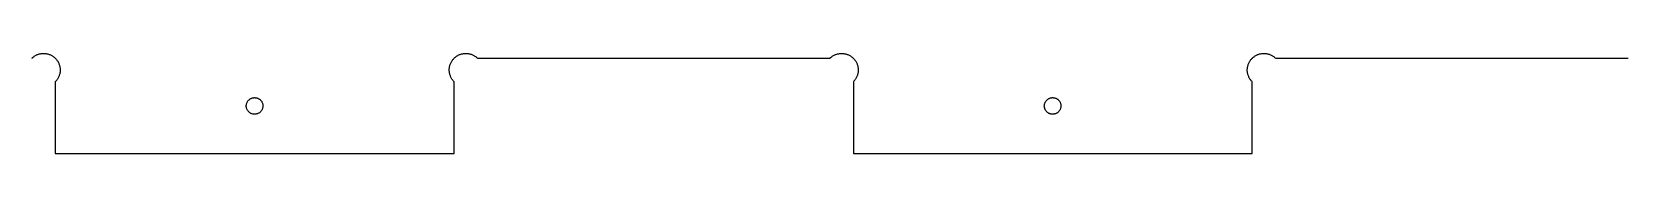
# Model space of a CAD drawing. Extents: x 0 to 96, y 0 to 48.
# Drawn here: x 60.23 to 72.24, y 3.55 to 4.31 of the extents above; entities that cross this region are included whole.
import ezdxf

# ---------------------------------------------------------------- set-up
doc = ezdxf.new("R2010")
doc.units = 0
doc.layers.add('Layer_1', color=7, linetype='CONTINUOUS')

msp = doc.modelspace()

# ---------------------------------------------------------------- linework, layer by layer
at = {"layer": 'Layer_1', "color": 7}
for p, q in [((60.233178, 4.273556), (60.235145, 4.275367)), ((60.235145, 4.275367), (60.239083, 4.27891)), ((60.239083, 4.27891), (60.24302, 4.282296)), ((60.24302, 4.282296), (60.247351, 4.285524)), ((60.247351, 4.285524), (60.251681, 4.288556)), ((60.251681, 4.288556), (60.256012, 4.29139)), ((60.256012, 4.29139), (60.260343, 4.294068)), ((60.260343, 4.294068), (60.265068, 4.296548)), ((60.265068, 4.296548), (60.269792, 4.298831)), ((60.269792, 4.298831), (60.274517, 4.300878)), ((60.274517, 4.300878), (60.279241, 4.302768)), ((60.279241, 4.302768), (60.284359, 4.304461)), ((60.284359, 4.304461), (60.289477, 4.305918)), ((60.289477, 4.305918), (60.294594, 4.307138)), ((60.294594, 4.307138), (60.299713, 4.308204)), ((60.299713, 4.308201), (60.304831, 4.30899)), ((60.304831, 4.308989), (60.309949, 4.309622)), ((60.309949, 4.309619), (60.315068, 4.309974)), ((60.315068, 4.309973), (60.320579, 4.310173)), ((60.320579, 4.31017), (60.322941, 4.31017)), ((60.322941, 4.31017), (60.328453, 4.30997)), ((60.328453, 4.309973), (60.333571, 4.309618)), ((60.333571, 4.309619), (60.338689, 4.308986)), ((60.338689, 4.308989), (60.343808, 4.3082)), ((60.343808, 4.308201), (60.348925, 4.307134)), ((60.348925, 4.307138), (60.354043, 4.305918)), ((60.354043, 4.305918), (60.359162, 4.304461)), ((60.359162, 4.304461), (60.36428, 4.302768)), ((60.36428, 4.302768), (60.369004, 4.300878)), ((60.369004, 4.300878), (60.373729, 4.298831)), ((60.373729, 4.298831), (60.378453, 4.296548)), ((60.378453, 4.296548), (60.383178, 4.294068)), ((60.383178, 4.294068), (60.387508, 4.29139)), ((60.387508, 4.29139), (60.391839, 4.288556)), ((60.391839, 4.288556), (60.39617, 4.285524)), ((60.39617, 4.285524), (60.4005, 4.282296)), ((60.4005, 4.282296), (60.404438, 4.27891)), ((60.404438, 4.27891), (60.408374, 4.275367)), ((60.408374, 4.275367), (60.411918, 4.271666)), ((60.411918, 4.271666), (60.415461, 4.267847)), ((60.415461, 4.267847), (60.419004, 4.263831)), ((60.419004, 4.263831), (60.422154, 4.259697)), ((60.422154, 4.259697), (60.425303, 4.255406)), ((60.425303, 4.255406), (60.42806, 4.251036)), ((60.42806, 4.251036), (60.430815, 4.246508)), ((60.430815, 4.246508), (60.433178, 4.241902)), ((60.433178, 4.241902), (60.43554, 4.237217)), ((60.43554, 4.237217), (60.437508, 4.232374)), ((60.437508, 4.232374), (60.439477, 4.227492)), ((60.439477, 4.227492), (60.441051, 4.222532)), ((60.441051, 4.222532), (60.442627, 4.217532)), ((60.442627, 4.217532), (60.443808, 4.212413)), ((60.443808, 4.212413), (60.444597, 4.207296)), ((60.444594, 4.207296), (60.445775, 4.202138)), ((63.374517, 4.202138), (63.375698, 4.207296)), ((63.375698, 4.207296), (63.376487, 4.212413)), ((63.376484, 4.212413), (63.377665, 4.217532)), ((63.377665, 4.217532), (63.379241, 4.222532)), ((63.379241, 4.222532), (63.380815, 4.227492)), ((63.380815, 4.227492), (63.382783, 4.232374)), ((63.382783, 4.232374), (63.384752, 4.237217)), ((63.384752, 4.237217), (63.387114, 4.241902)), ((63.387114, 4.241902), (63.389477, 4.246508)), ((63.389477, 4.246508), (63.392232, 4.251036)), ((63.392232, 4.251036), (63.394989, 4.255406)), ((63.394989, 4.255406), (63.398138, 4.259697)), ((63.398138, 4.259697), (63.401288, 4.263831)), ((63.401288, 4.263831), (63.404831, 4.267847)), ((63.404831, 4.267847), (63.408374, 4.271666)), ((63.408374, 4.271666), (63.411918, 4.275367)), ((63.411918, 4.275367), (63.415854, 4.27891)), ((63.415854, 4.27891), (63.419792, 4.282296)), ((63.419792, 4.282296), (63.424122, 4.285524)), ((63.424122, 4.285524), (63.428453, 4.288556)), ((63.428453, 4.288556), (63.432783, 4.29139)), ((63.432783, 4.29139), (63.437114, 4.294068)), ((63.437114, 4.294068), (63.441839, 4.296548)), ((63.441839, 4.296548), (63.446563, 4.298831)), ((63.446563, 4.298831), (63.451288, 4.300878)), ((63.451288, 4.300878), (63.456012, 4.302768)), ((63.456012, 4.302768), (63.46113, 4.304461)), ((63.46113, 4.304461), (63.466249, 4.305918)), ((63.466249, 4.305918), (63.471367, 4.307138)), ((63.471367, 4.307138), (63.476484, 4.308204)), ((63.476484, 4.308201), (63.481602, 4.30899)), ((63.481602, 4.308989), (63.486721, 4.309622)), ((63.486721, 4.309619), (63.491839, 4.309974)), ((63.491839, 4.309973), (63.497351, 4.310173)), ((63.497351, 4.31017), (63.502469, 4.310059)), ((63.502469, 4.310091), (63.507587, 4.309813)), ((63.507587, 4.309816), (63.512705, 4.309338)), ((63.512705, 4.309343), (63.518217, 4.308632)), ((63.518217, 4.308634), (63.523335, 4.30769)), ((63.523335, 4.307689), (63.528453, 4.306548)), ((63.528453, 4.306548), (63.533571, 4.305209)), ((63.533571, 4.305209), (63.538295, 4.303634)), ((63.538295, 4.303634), (63.543413, 4.301862)), ((63.543413, 4.301862), (63.548138, 4.299894)), ((63.548138, 4.299894), (63.552862, 4.297689)), ((63.552862, 4.297689), (63.557587, 4.295327)), ((63.557587, 4.295327), (63.562311, 4.292768)), ((63.562311, 4.292768), (63.566642, 4.290012)), ((63.566642, 4.290012), (63.570973, 4.287059)), ((63.570973, 4.287059), (63.575303, 4.283949)), ((63.575303, 4.283949), (63.579241, 4.280642)), ((63.579241, 4.280642), (63.583178, 4.277178)), ((63.583178, 4.277178), (63.587114, 4.273556)), ((63.587114, 4.273556), (66.237114, 4.273556)), ((66.237114, 4.273556), (66.239083, 4.275367)), ((66.239083, 4.275367), (66.24302, 4.27891)), ((66.24302, 4.27891), (66.246957, 4.282296)), ((66.246957, 4.282296), (66.251288, 4.285524)), ((66.251288, 4.285524), (66.255619, 4.288556)), ((66.255619, 4.288556), (66.259949, 4.29139)), ((66.259949, 4.29139), (66.26428, 4.294068)), ((66.26428, 4.294068), (66.269004, 4.296548)), ((66.269004, 4.296548), (66.273729, 4.298831)), ((66.273729, 4.298831), (66.278453, 4.300878)), ((66.278453, 4.300878), (66.283178, 4.302768)), ((66.283178, 4.302768), (66.288295, 4.304461)), ((66.288295, 4.304461), (66.293413, 4.305918)), ((66.293413, 4.305918), (66.298532, 4.307138)), ((66.298532, 4.307138), (66.30365, 4.308204)), ((66.30365, 4.308201), (66.308768, 4.30899)), ((66.308768, 4.308989), (66.313887, 4.309622)), ((66.313887, 4.309619), (66.319004, 4.309974)), ((66.319004, 4.309973), (66.324517, 4.310173)), ((66.324517, 4.31017), (66.326879, 4.31017)), ((66.326879, 4.31017), (66.33239, 4.30997)), ((66.33239, 4.309973), (66.337508, 4.309618)), ((66.337508, 4.309619), (66.342627, 4.308986)), ((66.342627, 4.308989), (66.347744, 4.3082)), ((66.347744, 4.308201), (66.352862, 4.307134)), ((66.352862, 4.307138), (66.357981, 4.305918)), ((66.357981, 4.305918), (66.363099, 4.304461)), ((66.363099, 4.304461), (66.368217, 4.302768)), ((66.368217, 4.302768), (66.372941, 4.300878)), ((66.372941, 4.300878), (66.377665, 4.298831)), ((66.377665, 4.298831), (66.38239, 4.296548)), ((66.38239, 4.296548), (66.387114, 4.294068)), ((66.387114, 4.294068), (66.391445, 4.29139)), ((66.391445, 4.29139), (66.395775, 4.288556)), ((66.395775, 4.288556), (66.400107, 4.285524)), ((66.400107, 4.285524), (66.404438, 4.282296)), ((66.404438, 4.282296), (66.408374, 4.27891)), ((66.408374, 4.27891), (66.412311, 4.275367)), ((66.412311, 4.275367), (66.415854, 4.271666)), ((66.415854, 4.271666), (66.419398, 4.267847)), ((66.419398, 4.267847), (66.422941, 4.263831)), ((66.422941, 4.263831), (66.426091, 4.259697)), ((66.426091, 4.259697), (66.429241, 4.255406)), ((66.429241, 4.255406), (66.431997, 4.251036)), ((66.431997, 4.251036), (66.434752, 4.246508)), ((66.434752, 4.246508), (66.437114, 4.241902)), ((66.437114, 4.241902), (66.439477, 4.237217)), ((66.439477, 4.237217), (66.441445, 4.232374)), ((66.441445, 4.232374), (66.443413, 4.227492)), ((66.443413, 4.227492), (66.444989, 4.222532)), ((66.444989, 4.222532), (66.446563, 4.217532)), ((66.446563, 4.217532), (66.447744, 4.212413)), ((66.447744, 4.212413), (66.448533, 4.207296)), ((66.448532, 4.207296), (66.449713, 4.202138)), ((69.378453, 4.202138), (69.379634, 4.207296)), ((69.379634, 4.207296), (69.380423, 4.212413)), ((69.380422, 4.212413), (69.381602, 4.217532)), ((69.381602, 4.217532), (69.383178, 4.222532)), ((69.383178, 4.222532), (69.384752, 4.227492)), ((69.384752, 4.227492), (69.386721, 4.232374)), ((69.386721, 4.232374), (69.388689, 4.237217)), ((69.388689, 4.237217), (69.391051, 4.241902)), ((69.391051, 4.241902), (69.393413, 4.246508)), ((69.393413, 4.246508), (69.39617, 4.251036)), ((69.39617, 4.251036), (69.398925, 4.255406)), ((69.398925, 4.255406), (69.402075, 4.259697)), ((69.402075, 4.259697), (69.405224, 4.263831)), ((69.405224, 4.263831), (69.408768, 4.267847)), ((69.408768, 4.267847), (69.412311, 4.271666)), ((69.412311, 4.271666), (69.415854, 4.275367)), ((69.415854, 4.275367), (69.419792, 4.27891)), ((69.419792, 4.27891), (69.423729, 4.282296)), ((69.423729, 4.282296), (69.42806, 4.285524)), ((69.42806, 4.285524), (69.43239, 4.288556)), ((69.43239, 4.288556), (69.436721, 4.29139)), ((69.436721, 4.29139), (69.441051, 4.294068)), ((69.441051, 4.294068), (69.445775, 4.296548)), ((69.445775, 4.296548), (69.4505, 4.298831)), ((69.4505, 4.298831), (69.455224, 4.300878)), ((69.455224, 4.300878), (69.459949, 4.302768)), ((69.459949, 4.302768), (69.465068, 4.304461)), ((69.465068, 4.304461), (69.470185, 4.305918)), ((69.470185, 4.305918), (69.475303, 4.307138)), ((69.475303, 4.307138), (69.480422, 4.308204)), ((69.480422, 4.308201), (69.48554, 4.30899)), ((69.48554, 4.308989), (69.490658, 4.309622)), ((69.490658, 4.309619), (69.495775, 4.309974)), ((69.495775, 4.309973), (69.501288, 4.310173)), ((69.501288, 4.31017), (69.506405, 4.310059)), ((69.506405, 4.310091), (69.511524, 4.309813)), ((69.511524, 4.309816), (69.516642, 4.309338)), ((69.516642, 4.309343), (69.522154, 4.308632)), ((69.522154, 4.308634), (69.527272, 4.30769)), ((69.527272, 4.307689), (69.53239, 4.306548)), ((69.53239, 4.306548), (69.537508, 4.305209)), ((69.537508, 4.305209), (69.542232, 4.303634)), ((69.542232, 4.303634), (69.547351, 4.301862)), ((69.547351, 4.301862), (69.552075, 4.299894)), ((69.552075, 4.299894), (69.5568, 4.297689)), ((69.5568, 4.297689), (69.561524, 4.295327)), ((69.561524, 4.295327), (69.566249, 4.292768)), ((69.566249, 4.292768), (69.570579, 4.290012)), ((69.570579, 4.290012), (69.57491, 4.287059)), ((69.57491, 4.287059), (69.579241, 4.283949)), ((69.579241, 4.283949), (69.583178, 4.280642)), ((69.583178, 4.280642), (69.587114, 4.277178)), ((69.587114, 4.277178), (69.591051, 4.273556)), ((69.591051, 4.273556), (72.241051, 4.273556)), ((72.241051, 4.273556), (72.24302, 4.275367)), ((60.413887, 4.100563), (60.409949, 4.096783)), ((60.409949, 4.096783), (60.409949, 3.554816)), ((60.417035, 4.1045), (60.413887, 4.100563)), ((60.420579, 4.108556), (60.417035, 4.1045)), ((60.423729, 4.112768), (60.420579, 4.108556)), ((60.426484, 4.117099), (60.423729, 4.112768)), ((60.429241, 4.121548), (60.426484, 4.117099)), ((60.431997, 4.126076), (60.429241, 4.121548)), ((60.434359, 4.13076), (60.431997, 4.126076)), ((60.436327, 4.135524), (60.434359, 4.13076)), ((60.438295, 4.140367), (60.436327, 4.135524)), ((60.440264, 4.145288), (60.438295, 4.140367)), ((60.441839, 4.150288), (60.440264, 4.145288)), ((60.44302, 4.155367), (60.441839, 4.150288)), ((60.444201, 4.160446), (60.44302, 4.155367)), ((60.445382, 4.165602), (60.444201, 4.160446)), ((60.445775, 4.1708), (60.445387, 4.165602)), ((60.446563, 4.175997), (60.445774, 4.1708)), ((60.445775, 4.202138), (60.446164, 4.196941)), ((60.44617, 4.196941), (60.446559, 4.191706)), ((60.446563, 4.191706), (60.446563, 4.186469)), ((60.446563, 4.186469), (60.446563, 4.181232)), ((60.446563, 4.181232), (60.446563, 4.175997)), ((63.374517, 4.1708), (63.373728, 4.175997)), ((63.373729, 4.191706), (63.374118, 4.196941)), ((63.373729, 4.186469), (63.373729, 4.191706)), ((63.373729, 4.181232), (63.373729, 4.186469)), ((63.373729, 4.175997), (63.373729, 4.181232)), ((63.374122, 4.196941), (63.374511, 4.202138)), ((63.37491, 4.165602), (63.374521, 4.1708)), ((63.376091, 4.160446), (63.37491, 4.165602)), ((63.377272, 4.155367), (63.376091, 4.160446)), ((63.378453, 4.150288), (63.377272, 4.155367)), ((63.380028, 4.145288), (63.378453, 4.150288)), ((63.381997, 4.140367), (63.380028, 4.145288)), ((63.383964, 4.135524), (63.381997, 4.140367)), ((63.385933, 4.13076), (63.383964, 4.135524)), ((63.388295, 4.126076), (63.385933, 4.13076)), ((63.391051, 4.121548), (63.388295, 4.126076)), ((63.393808, 4.117099), (63.391051, 4.121548)), ((63.396563, 4.112768), (63.393808, 4.117099)), ((63.399713, 4.108556), (63.396563, 4.112768)), ((63.403257, 4.1045), (63.399713, 4.108556)), ((63.406405, 4.100563), (63.403257, 4.1045)), ((63.410343, 4.096783), (63.406405, 4.100563)), ((63.410343, 3.554816), (63.410343, 4.096783)), ((66.417823, 4.100563), (66.413887, 4.096783)), ((66.413887, 4.096783), (66.413887, 3.554816)), ((66.420973, 4.1045), (66.417823, 4.100563)), ((66.424517, 4.108556), (66.420973, 4.1045)), ((66.427665, 4.112768), (66.424517, 4.108556)), ((66.430422, 4.117099), (66.427665, 4.112768)), ((66.433178, 4.121548), (66.430422, 4.117099)), ((66.435933, 4.126076), (66.433178, 4.121548)), ((66.438295, 4.13076), (66.435933, 4.126076)), ((66.440264, 4.135524), (66.438295, 4.13076)), ((66.442232, 4.140367), (66.440264, 4.135524)), ((66.444201, 4.145288), (66.442232, 4.140367)), ((66.445775, 4.150288), (66.444201, 4.145288)), ((66.446957, 4.155367), (66.445775, 4.150288)), ((66.448138, 4.160446), (66.446957, 4.155367)), ((66.449319, 4.165602), (66.448138, 4.160446)), ((66.449713, 4.1708), (66.449324, 4.165602)), ((66.4505, 4.175997), (66.449711, 4.1708)), ((66.449713, 4.202138), (66.450102, 4.196941)), ((66.450107, 4.196941), (66.450495, 4.191706)), ((66.4505, 4.191706), (66.4505, 4.186469)), ((66.4505, 4.186469), (66.4505, 4.181232)), ((66.4505, 4.181232), (66.4505, 4.175997)), ((69.378453, 4.1708), (69.377664, 4.175997)), ((69.377665, 4.191706), (69.378054, 4.196941)), ((69.377665, 4.186469), (69.377665, 4.191706)), ((69.377665, 4.181232), (69.377665, 4.186469)), ((69.377665, 4.175997), (69.377665, 4.181232)), ((69.37806, 4.196941), (69.378449, 4.202138)), ((69.378847, 4.165602), (69.378458, 4.1708)), ((69.380028, 4.160446), (69.378847, 4.165602)), ((69.381209, 4.155367), (69.380028, 4.160446)), ((69.38239, 4.150288), (69.381209, 4.155367)), ((69.383964, 4.145288), (69.38239, 4.150288)), ((69.385933, 4.140367), (69.383964, 4.145288)), ((69.387902, 4.135524), (69.385933, 4.140367)), ((69.38987, 4.13076), (69.387902, 4.135524)), ((69.392232, 4.126076), (69.38987, 4.13076)), ((69.394989, 4.121548), (69.392232, 4.126076)), ((69.397744, 4.117099), (69.394989, 4.121548)), ((69.4005, 4.112768), (69.397744, 4.117099)), ((69.40365, 4.108556), (69.4005, 4.112768)), ((69.407193, 4.1045), (69.40365, 4.108556)), ((69.410343, 4.100563), (69.407193, 4.1045)), ((69.41428, 4.096783), (69.410343, 4.100563)), ((69.41428, 3.554816), (69.41428, 4.096783)), ((61.86743, 3.960642), (61.870185, 3.963162)), ((61.870185, 3.963162), (61.873335, 3.965484)), ((61.873335, 3.965484), (61.876879, 3.96765)), ((61.876879, 3.96765), (61.880028, 3.969579)), ((61.880028, 3.969579), (61.883571, 3.971272)), ((61.883571, 3.971272), (61.887508, 3.972768)), ((61.887508, 3.972768), (61.891051, 3.974028)), ((61.891051, 3.974028), (61.894989, 3.975017)), ((61.894989, 3.975012), (61.898925, 3.975801)), ((61.898925, 3.9758), (61.902469, 3.976356)), ((61.902469, 3.976351), (61.906405, 3.976629)), ((61.906405, 3.976627), (61.910343, 3.976627)), ((61.910343, 3.976666), (61.91428, 3.976466)), ((61.91428, 3.976469), (61.918217, 3.975991)), ((61.918217, 3.975997), (61.922154, 3.97533)), ((61.922154, 3.975327), (61.926091, 3.974382)), ((61.926091, 3.974382), (61.929634, 3.973201)), ((61.929634, 3.973201), (61.933571, 3.971783)), ((61.933571, 3.971783), (61.937114, 3.97017)), ((61.937114, 3.97017), (61.940264, 3.968319)), ((61.940264, 3.968319), (61.943808, 3.966232)), ((61.943808, 3.966232), (61.946957, 3.963949)), ((61.946957, 3.963949), (61.950107, 3.961508)), ((67.871367, 3.960642), (67.874122, 3.963162)), ((67.874122, 3.963162), (67.877272, 3.965484)), ((67.877272, 3.965484), (67.880815, 3.96765)), ((67.880815, 3.96765), (67.883964, 3.969579)), ((67.883964, 3.969579), (67.887508, 3.971272)), ((67.887508, 3.971272), (67.891445, 3.972768)), ((67.891445, 3.972768), (67.894989, 3.974028)), ((67.894989, 3.974028), (67.898925, 3.975017)), ((67.898925, 3.975012), (67.902862, 3.975801)), ((67.902862, 3.9758), (67.906405, 3.976356)), ((67.906405, 3.976351), (67.910343, 3.976629)), ((67.910343, 3.976627), (67.91428, 3.976627)), ((67.91428, 3.976666), (67.918217, 3.976466)), ((67.918217, 3.976469), (67.922154, 3.975991)), ((67.922154, 3.975997), (67.926091, 3.97533)), ((67.926091, 3.975327), (67.930028, 3.974382)), ((67.930028, 3.974382), (67.933571, 3.973201)), ((67.933571, 3.973201), (67.937508, 3.971783)), ((67.937508, 3.971783), (67.941051, 3.97017)), ((67.941051, 3.97017), (67.944201, 3.968319)), ((67.944201, 3.968319), (67.947744, 3.966232)), ((67.947744, 3.966232), (67.950894, 3.963949)), ((67.950894, 3.963949), (67.954043, 3.961508)), ((61.846563, 3.915484), (61.846952, 3.919421)), ((61.846563, 3.911548), (61.846563, 3.915484)), ((61.846957, 3.90765), (61.846568, 3.911548)), ((61.846957, 3.919421), (61.847345, 3.923319)), ((61.847351, 3.903752), (61.846962, 3.90765)), ((61.848138, 3.899894), (61.847349, 3.903752)), ((61.847351, 3.923319), (61.84814, 3.927178)), ((61.848138, 3.927178), (61.848927, 3.930997)), ((61.849319, 3.896114), (61.848138, 3.899894)), ((61.848925, 3.930997), (61.850107, 3.934737)), ((61.8505, 3.892374), (61.849319, 3.896114)), ((61.850107, 3.934737), (61.851681, 3.938398)), ((61.852075, 3.888752), (61.8505, 3.892374)), ((61.851681, 3.938398), (61.853257, 3.941981)), ((61.85365, 3.885209), (61.852075, 3.888752)), ((61.853257, 3.941981), (61.855224, 3.945446)), ((61.855619, 3.881783), (61.85365, 3.885209)), ((61.855224, 3.945446), (61.857193, 3.948752)), ((61.857981, 3.878516), (61.855619, 3.881783)), ((61.857193, 3.948752), (61.859555, 3.951981)), ((61.860343, 3.875367), (61.857981, 3.878516)), ((61.859555, 3.951981), (61.861918, 3.955012)), ((61.862705, 3.872374), (61.860343, 3.875367)), ((61.861918, 3.955012), (61.864673, 3.957926)), ((61.865461, 3.86954), (61.862705, 3.872374)), ((61.864673, 3.957926), (61.86743, 3.960642)), ((61.868217, 3.866862), (61.865461, 3.86954)), ((61.871367, 3.864382), (61.868217, 3.866862)), ((61.874517, 3.862138), (61.871367, 3.864382)), ((61.87806, 3.860051), (61.874517, 3.862138)), ((61.881209, 3.858201), (61.87806, 3.860051)), ((61.884752, 3.856548), (61.881209, 3.858201)), ((61.888689, 3.85517), (61.884752, 3.856548)), ((61.892232, 3.853989), (61.888689, 3.85517)), ((61.89617, 3.853043), (61.892232, 3.853988)), ((61.900107, 3.852334), (61.89617, 3.853046)), ((61.904043, 3.851902), (61.900107, 3.852336)), ((61.907981, 3.851706), (61.904043, 3.851906)), ((61.911918, 3.851744), (61.907981, 3.851744)), ((61.915854, 3.85202), (61.911918, 3.851742)), ((61.919398, 3.852571), (61.915854, 3.852016)), ((61.923335, 3.853319), (61.919398, 3.852574)), ((61.927272, 3.854343), (61.923335, 3.853321)), ((61.930815, 3.855602), (61.927272, 3.854343)), ((61.934752, 3.857099), (61.930815, 3.855602)), ((61.938295, 3.858792), (61.934752, 3.857099)), ((61.941445, 3.860721), (61.938295, 3.858792)), ((61.944989, 3.862847), (61.941445, 3.860721)), ((61.948138, 3.865209), (61.944989, 3.862847)), ((61.950894, 3.867729), (61.948138, 3.865209)), ((61.950107, 3.961508), (61.952862, 3.958831)), ((61.95365, 3.870446), (61.950894, 3.867729)), ((61.952862, 3.958831), (61.955619, 3.955997)), ((61.956405, 3.873319), (61.95365, 3.870446)), ((61.955619, 3.955997), (61.957981, 3.953004)), ((61.958768, 3.87639), (61.956405, 3.873319)), ((61.957981, 3.953004), (61.960343, 3.949854)), ((61.96113, 3.879579), (61.958768, 3.87639)), ((61.960343, 3.949854), (61.962705, 3.946548)), ((61.963099, 3.882926), (61.96113, 3.879579)), ((61.962705, 3.946548), (61.964673, 3.943122)), ((61.965068, 3.88639), (61.963099, 3.882926)), ((61.964673, 3.943122), (61.966249, 3.939579)), ((61.966642, 3.889973), (61.965068, 3.88639)), ((61.966249, 3.939579), (61.967823, 3.935957)), ((61.968217, 3.893634), (61.966642, 3.889973)), ((61.967823, 3.935957), (61.969004, 3.932257)), ((61.969398, 3.897374), (61.968217, 3.893634)), ((61.969004, 3.932257), (61.970185, 3.928438)), ((61.970185, 3.901193), (61.969397, 3.897374)), ((61.970973, 3.905051), (61.970184, 3.901193)), ((61.970185, 3.928438), (61.970974, 3.924619)), ((61.970973, 3.924619), (61.971362, 3.920721)), ((61.971367, 3.908949), (61.970978, 3.905051)), ((61.971367, 3.920721), (61.971755, 3.916783)), ((61.97176, 3.912887), (61.971371, 3.908949)), ((61.97176, 3.916783), (61.97176, 3.912887)), ((67.8505, 3.915484), (67.850889, 3.919421)), ((67.8505, 3.911548), (67.8505, 3.915484)), ((67.850894, 3.90765), (67.850505, 3.911548)), ((67.850894, 3.919421), (67.851283, 3.923319)), ((67.851288, 3.903752), (67.850899, 3.90765)), ((67.852075, 3.899894), (67.851287, 3.903752)), ((67.851288, 3.923319), (67.852077, 3.927178)), ((67.852075, 3.927178), (67.852864, 3.930997)), ((67.853257, 3.896114), (67.852075, 3.899894)), ((67.852862, 3.930997), (67.854043, 3.934737)), ((67.854438, 3.892374), (67.853257, 3.896114)), ((67.854043, 3.934737), (67.855619, 3.938398)), ((67.856012, 3.888752), (67.854438, 3.892374)), ((67.855619, 3.938398), (67.857193, 3.941981)), ((67.857587, 3.885209), (67.856012, 3.888752)), ((67.857193, 3.941981), (67.859162, 3.945446)), ((67.859555, 3.881783), (67.857587, 3.885209)), ((67.859162, 3.945446), (67.86113, 3.948752)), ((67.861918, 3.878516), (67.859555, 3.881783)), ((67.86113, 3.948752), (67.863492, 3.951981)), ((67.86428, 3.875367), (67.861918, 3.878516)), ((67.863492, 3.951981), (67.865854, 3.955012)), ((67.866642, 3.872374), (67.86428, 3.875367)), ((67.865854, 3.955012), (67.868611, 3.957926)), ((67.869398, 3.86954), (67.866642, 3.872374)), ((67.868611, 3.957926), (67.871367, 3.960642)), ((67.872154, 3.866862), (67.869398, 3.86954)), ((67.875303, 3.864382), (67.872154, 3.866862)), ((67.878453, 3.862138), (67.875303, 3.864382)), ((67.881997, 3.860051), (67.878453, 3.862138)), ((67.885145, 3.858201), (67.881997, 3.860051)), ((67.888689, 3.856548), (67.885145, 3.858201)), ((67.892627, 3.85517), (67.888689, 3.856548)), ((67.89617, 3.853989), (67.892627, 3.85517)), ((67.900107, 3.853043), (67.89617, 3.853988)), ((67.904043, 3.852334), (67.900107, 3.853046)), ((67.907981, 3.851902), (67.904043, 3.852336)), ((67.911918, 3.851706), (67.907981, 3.851906)), ((67.915854, 3.851744), (67.911918, 3.851744)), ((67.919792, 3.85202), (67.915854, 3.851742)), ((67.923335, 3.852571), (67.919792, 3.852016)), ((67.927272, 3.853319), (67.923335, 3.852574)), ((67.931209, 3.854343), (67.927272, 3.853321)), ((67.934752, 3.855602), (67.931209, 3.854343)), ((67.938689, 3.857099), (67.934752, 3.855602)), ((67.942232, 3.858792), (67.938689, 3.857099)), ((67.945382, 3.860721), (67.942232, 3.858792)), ((67.948925, 3.862847), (67.945382, 3.860721)), ((67.952075, 3.865209), (67.948925, 3.862847)), ((67.954831, 3.867729), (67.952075, 3.865209)), ((67.954043, 3.961508), (67.9568, 3.958831)), ((67.957587, 3.870446), (67.954831, 3.867729)), ((67.9568, 3.958831), (67.959555, 3.955997)), ((67.960343, 3.873319), (67.957587, 3.870446)), ((67.959555, 3.955997), (67.961918, 3.953004)), ((67.962705, 3.87639), (67.960343, 3.873319)), ((67.961918, 3.953004), (67.96428, 3.949854)), ((67.965068, 3.879579), (67.962705, 3.87639)), ((67.96428, 3.949854), (67.966642, 3.946548)), ((67.967035, 3.882926), (67.965068, 3.879579)), ((67.966642, 3.946548), (67.968611, 3.943122)), ((67.969004, 3.88639), (67.967035, 3.882926)), ((67.968611, 3.943122), (67.970185, 3.939579)), ((67.970579, 3.889973), (67.969004, 3.88639)), ((67.970185, 3.939579), (67.97176, 3.935957)), ((67.972154, 3.893634), (67.970579, 3.889973)), ((67.97176, 3.935957), (67.972941, 3.932257)), ((67.973335, 3.897374), (67.972154, 3.893634)), ((67.972941, 3.932257), (67.974122, 3.928438)), ((67.974122, 3.901193), (67.973333, 3.897374)), ((67.97491, 3.905051), (67.974121, 3.901193)), ((67.974122, 3.928438), (67.974911, 3.924619)), ((67.97491, 3.924619), (67.975299, 3.920721)), ((67.975303, 3.908949), (67.974914, 3.905051)), ((67.975303, 3.920721), (67.975692, 3.916783)), ((67.975698, 3.912887), (67.975309, 3.908949)), ((67.975698, 3.916783), (67.975698, 3.912887)), ((60.409949, 3.554816), (63.410343, 3.554816)), ((66.413887, 3.554816), (69.41428, 3.554816))]:
    msp.add_line(p, q, dxfattribs=at)

doc.saveas('drawing.dxf')
